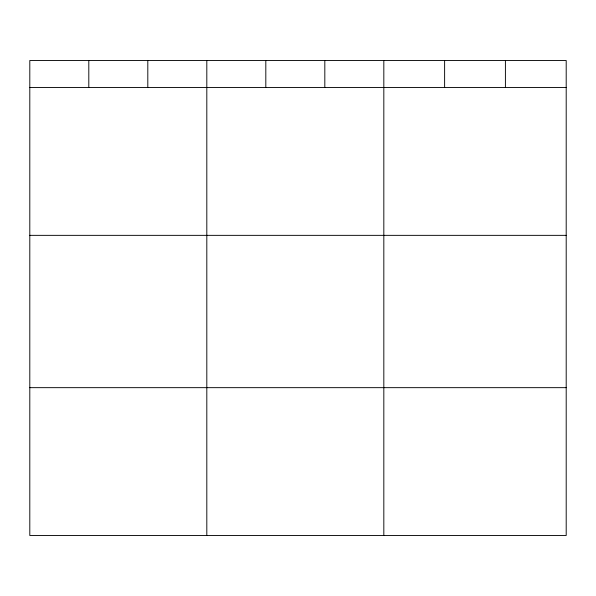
<?xml version="1.0" encoding="UTF-8"?>
<svg xmlns="http://www.w3.org/2000/svg" width="596" height="596" viewBox="0 0 596 596"><rect width="100%" height="100%" fill="white"/><g stroke="black" fill="none" stroke-linecap="round" stroke-linejoin="round"><path stroke-width="0.89" d="M566.2 87.53L566.2 535.491L29.8 535.491L29.8 60.509L566.2 60.509L566.2 87.53L29.8 87.53M29.8 235.353L566.2 235.353M29.8 387.661L566.2 387.661M505.408 60.509L505.408 87.53M444.616 60.509L444.616 87.53M383.824 60.509L383.824 535.491M324.82 60.509L324.82 87.53M265.816 60.509L265.816 87.53M206.812 60.509L206.812 535.491M147.808 60.509L147.808 87.53M88.804 60.509L88.804 87.53"/></g></svg>
